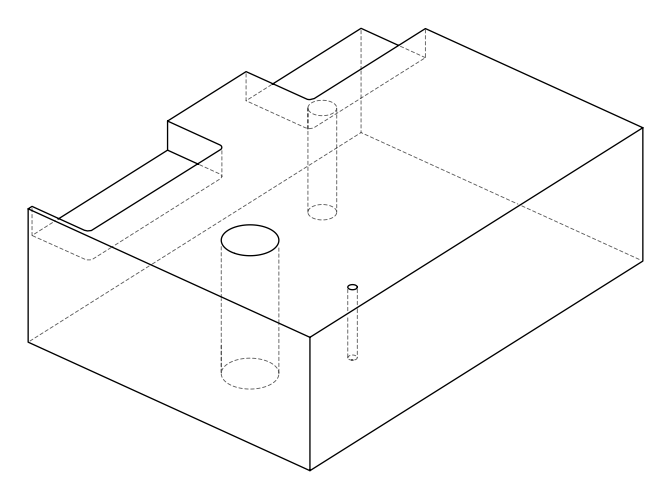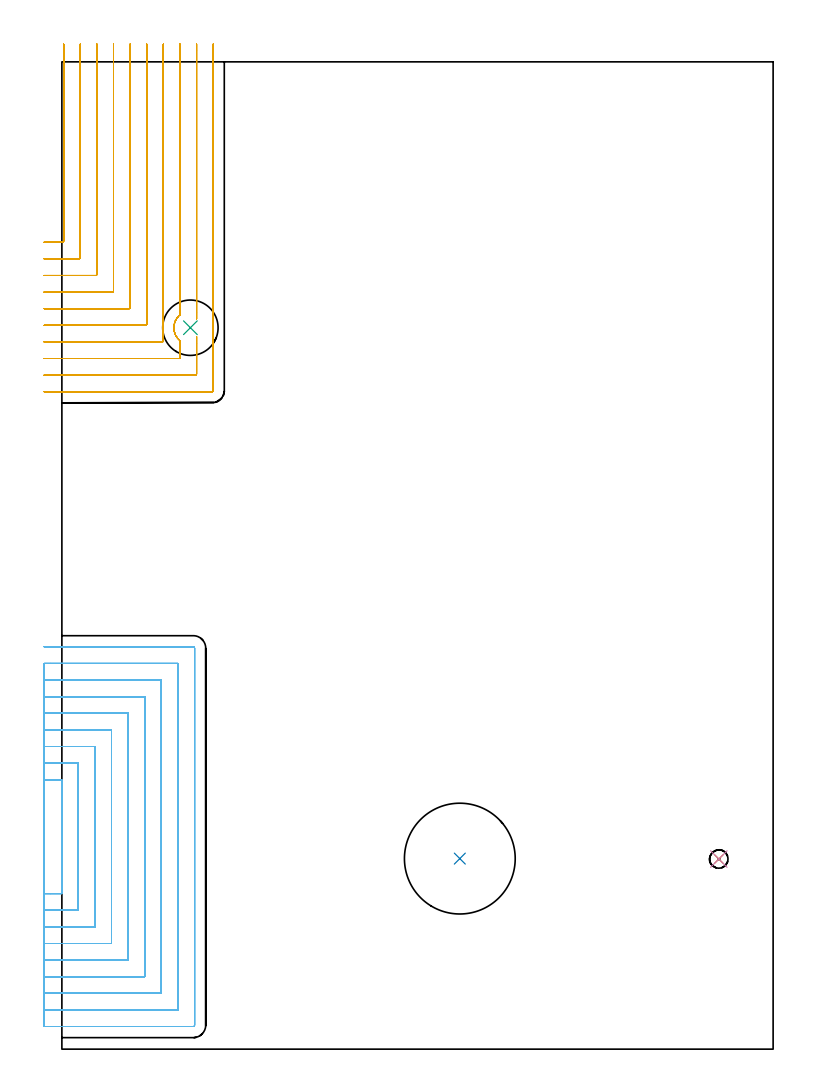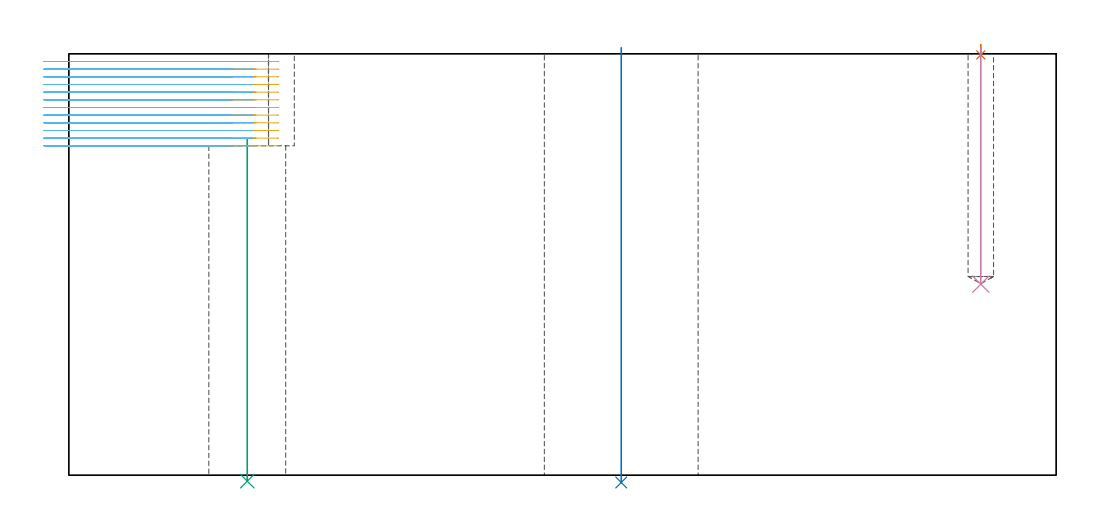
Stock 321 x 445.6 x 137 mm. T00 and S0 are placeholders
(PLAN: 6 operations, 4 tool changes, 129.4 min)
(1 SPOT_DRILL | STEP1POCKET | NXT0321_9005460120000 | 0.03 min | 0 mm3)
(2 INDEXABLE_INSERT_DRILL_THROUGH_HOLE_FROM_SOLID | STEP1HOLE | NXT0302_038 | 0.57 min | 268895 mm3)
(3 INDEXABLE_INSERT_DRILL_THROUGH_HOLE_FROM_SOLID_1 | STEP1HOLE_1 | NXT0302_021 | 0.45 min | 67174 mm3)
(4 DRILL_BLIND_HOLE_INTO_CENTER | STEP1POCKET | UGT0301_478 | 0.31 min | 3932 mm3)
(5 MILL_CORNER_NOTCH_RECTANGULAR | CORNER_NOTCH_RECTANGULAR | NXT0201_013 | Follow Part, ap 2.5, ae 75% | 43.42 min | 322442 mm3)
(6 MILL_SLOT | SLOT_PARTIAL_RECTANGULAR | NXT0201_013 | Follow Part, ap 2.5, ae 75% | 84.62 min | 351655 mm3)
(TOOL NXT0321_9005460120000 | NC Spot Drill, 142deg, 12mm, Carbide, Uncoated | D12 PA142 FL30 Z2)
(TOOL NXT0302_038 | Index. Insert Drill 50mm [880-D5000L50-04] | D50 PA176 FL200 Z2)
(TOOL NXT0302_021 | Index. Insert Drill 25mm [880-D2500L25-05] | D25 PA176 FL125 Z2)
(TOOL UGT0301_478 | Carbide Drill 8.3 mm | D8.3 PA118 FL75 Z2)
(TOOL NXT0201_013 | ENDMILL 10mm | D10 FL30 Z4)
(OP 1 SPOT_DRILL)
G17 G21 G94 G90
T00 M6
G54
G17 G0 G90 X296.5 Y85.8 S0 M3
G43 Z147. H0
G94 G81 G98 Z136.643 F250. R140.
G80
M5
M2
(OP 2 INDEXABLE_INSERT_DRILL_THROUGH_HOLE_FROM_SOLID)
G17 G21 G94 G90
T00 M6
G54
G17 G0 G90 X179.6 Y86. S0 M3
G43 Z147. H1
G94 G81 G98 Z-2.373 F250. R139.
G80
M5
M2
(OP 3 INDEXABLE_INSERT_DRILL_THROUGH_HOLE_FROM_SOLID_1)
G17 G21 G94 G90
T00 M6
G54
G17 G0 G90 X58. Y325.6 S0 M3
G43 Z147. H1
G94 G81 G98 Z-1.937 F250. R109.1
G80
M5
M2
(OP 4 DRILL_BLIND_HOLE_INTO_CENTER)
G17 G21 G94 G90
T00 M6
G54
G17 G0 G90 X296.5 Y85.8 S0 M3
G43 Z147. H0
G94 G81 G98 Z62.1 F250. R139.
G80
M5
M2
(OP 5 MILL_CORNER_NOTCH_RECTANGULAR)
G17 G21 G94 G90
T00 M6
G54
G17 G0 G90 X-8. Y364.2 S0 M3
G43 Z147. H0
Z134.508
G94 G1 X-5. F250.
X0.306 F500.
G3 X0.8 Y364.694 R0.5
G1 Y450.6
Y453.6 F250.
G0 Z147.
X-8. Y356.7
Z134.508
G1 X-5.
X7.805 F500.
G3 X8.3 Y357.195 R0.5
G1 Y450.6
Y453.6 F250.
G0 Z147.
X-8. Y349.2
Z134.508
G1 X-5.
X15.305 F500.
G3 X15.8 Y349.695 R0.5
G1 Y450.6
Y453.6 F250.
G0 Z147.
X-8. Y341.7
Z134.508
G1 X-5.
X22.805 F500.
G3 X23.3 Y342.195 R0.5
G1 Y450.6
Y453.6 F250.
G0 Z147.
X-8. Y334.2
Z134.508
G1 X-5.
X30.305 F500.
G3 X30.8 Y334.695 R0.5
G1 Y450.6
Y453.6 F250.
G0 Z147.
X-8. Y326.7
Z134.508
G1 X-5.
X37.804 F500.
G3 X38.3 Y327.196 R0.5
G1 Y450.6
Y453.6 F250.
G0 Z147.
X-8. Y319.2
Z134.508
G1 X-5.
X45.304 F500.
G3 X45.8 Y319.696 R0.5
G1 Y450.6
Y453.6 F250.
G0 Z147.
X-8. Y311.7
Z134.508
G1 X-5.
X52.804 F500.
G3 X53.3 Y312.196 R0.5
G1 Y319.768
G2 X50.712 Y323.845 R7.556
X52.588 Y330.785 R7.501
G1 X53.123 Y331.292
G2 X53.3 Y331.439 R7.501
G1 Y450.6
Y453.6 F250.
G0 Z147.
X-8. Y304.2
Z134.508
G1 X-5.
X60.304 F500.
G3 X60.8 Y304.696 R0.5
G1 Y318.648
Y321.648 F250.
G0 Z147.
Y329.551
Z134.508
G1 Y332.551
Y450.6 F500.
Y453.6 F250.
G0 Z147.
X-8. Y296.7
Z134.508
G1 X-5.
X67.8 F500.
G3 X68.3 Y297.2 R0.5
G1 Y450.6
Y453.6 F250.
G0 Z147.
X-8. Y364.2
Z132.017
G1 X-5.
X0.306 F500.
G3 X0.8 Y364.694 R0.5
G1 Y450.6
Y453.6 F250.
G0 Z147.
X-8. Y356.7
Z132.017
G1 X-5.
X7.805 F500.
G3 X8.3 Y357.195 R0.5
G1 Y450.6
Y453.6 F250.
G0 Z147.
X-8. Y349.2
Z132.017
G1 X-5.
X15.305 F500.
G3 X15.8 Y349.695 R0.5
G1 Y450.6
Y453.6 F250.
G0 Z147.
X-8. Y341.7
Z132.017
G1 X-5.
X22.805 F500.
G3 X23.3 Y342.195 R0.5
G1 Y450.6
Y453.6 F250.
G0 Z147.
X-8. Y334.2
Z132.017
G1 X-5.
X30.305 F500.
G3 X30.8 Y334.695 R0.5
G1 Y450.6
Y453.6 F250.
G0 Z147.
X-8. Y326.7
Z132.017
G1 X-5.
X37.804 F500.
G3 X38.3 Y327.196 R0.5
G1 Y450.6
Y453.6 F250.
G0 Z147.
X-8. Y319.2
Z132.017
G1 X-5.
X45.304 F500.
G3 X45.8 Y319.696 R0.5
G1 Y450.6
Y453.6 F250.
G0 Z147.
X-8. Y311.7
Z132.017
G1 X-5.
X52.804 F500.
G3 X53.3 Y312.196 R0.5
G1 Y319.768
G2 X50.712 Y323.845 R7.556
X52.588 Y330.785 R7.501
G1 X53.123 Y331.292
G2 X53.3 Y331.439 R7.501
G1 Y450.6
Y453.6 F250.
G0 Z147.
X-8. Y304.2
Z132.017
G1 X-5.
X60.304 F500.
G3 X60.8 Y304.696 R0.5
G1 Y318.648
Y321.648 F250.
G0 Z147.
Y329.551
Z132.017
G1 Y332.551
Y450.6 F500.
Y453.6 F250.
G0 Z147.
X-8. Y296.7
Z132.017
G1 X-5.
X67.8 F500.
G3 X68.3 Y297.2 R0.5
G1 Y450.6
Y453.6 F250.
G0 Z147.
X-8. Y364.2
Z129.525
G1 X-5.
X0.306 F500.
G3 X0.8 Y364.694 R0.5
G1 Y450.6
Y453.6 F250.
G0 Z147.
X-8. Y356.7
Z129.525
G1 X-5.
X7.805 F500.
G3 X8.3 Y357.195 R0.5
G1 Y450.6
Y453.6 F250.
G0 Z147.
X-8. Y349.2
Z129.525
G1 X-5.
X15.305 F500.
G3 X15.8 Y349.695 R0.5
G1 Y450.6
Y453.6 F250.
G0 Z147.
X-8. Y341.7
Z129.525
G1 X-5.
X22.805 F500.
G3 X23.3 Y342.195 R0.5
G1 Y450.6
Y453.6 F250.
G0 Z147.
X-8. Y334.2
Z129.525
G1 X-5.
X30.305 F500.
G3 X30.8 Y334.695 R0.5
G1 Y450.6
Y453.6 F250.
G0 Z147.
X-8. Y326.7
Z129.525
G1 X-5.
X37.804 F500.
G3 X38.3 Y327.196 R0.5
G1 Y450.6
Y453.6 F250.
G0 Z147.
X-8. Y319.2
Z129.525
G1 X-5.
X45.304 F500.
G3 X45.8 Y319.696 R0.5
G1 Y450.6
Y453.6 F250.
G0 Z147.
X-8. Y311.7
Z129.525
G1 X-5.
X52.804 F500.
G3 X53.3 Y312.196 R0.5
G1 Y319.768
G2 X50.712 Y323.845 R7.556
X52.583 Y330.781 R7.493
G1 X53.148 Y331.315
X53.3 Y331.44
Y450.6
Y453.6 F250.
G0 Z147.
X-8. Y304.2
Z129.525
G1 X-5.
X60.304 F500.
G3 X60.8 Y304.696 R0.5
G1 Y318.648
Y321.648 F250.
G0 Z147.
Y329.551
Z129.525
G1 Y332.551
Y450.6 F500.
Y453.6 F250.
G0 Z147.
X-8. Y296.7
Z129.525
G1 X-5.
X67.8 F500.
G3 X68.3 Y297.2 R0.5
G1 Y450.6
Y453.6 F250.
G0 Z147.
X-8. Y364.2
Z127.033
G1 X-5.
X0.306 F500.
G3 X0.8 Y364.694 R0.5
G1 Y450.6
Y453.6 F250.
G0 Z147.
X-8. Y356.7
Z127.033
G1 X-5.
X7.805 F500.
G3 X8.3 Y357.195 R0.5
G1 Y450.6
Y453.6 F250.
G0 Z147.
X-8. Y349.2
Z127.033
G1 X-5.
X15.305 F500.
G3 X15.8 Y349.695 R0.5
G1 Y450.6
Y453.6 F250.
G0 Z147.
X-8. Y341.7
Z127.033
G1 X-5.
X22.805 F500.
G3 X23.3 Y342.195 R0.5
G1 Y450.6
Y453.6 F250.
G0 Z147.
X-8. Y334.2
Z127.033
G1 X-5.
X30.305 F500.
G3 X30.8 Y334.695 R0.5
G1 Y450.6
Y453.6 F250.
G0 Z147.
X-8. Y326.7
Z127.033
G1 X-5.
X37.804 F500.
G3 X38.3 Y327.196 R0.5
G1 Y450.6
Y453.6 F250.
G0 Z147.
X-8. Y319.2
Z127.033
G1 X-5.
X45.304 F500.
G3 X45.8 Y319.696 R0.5
G1 Y450.6
Y453.6 F250.
G0 Z147.
X-8. Y311.7
Z127.033
G1 X-5.
X52.804 F500.
G3 X53.3 Y312.196 R0.5
G1 Y319.768
G2 X50.606 Y324.366 R7.552
X51.525 Y329.377 R7.493
X52.584 Y330.781 R7.492
G1 X53.151 Y331.318
X53.3 Y331.44
Y450.6
Y453.6 F250.
G0 Z147.
X-8. Y304.2
Z127.033
G1 X-5.
X60.304 F500.
G3 X60.8 Y304.696 R0.5
G1 Y318.648
Y321.648 F250.
G0 Z147.
Y329.551
Z127.033
G1 Y332.551
Y450.6 F500.
Y453.6 F250.
G0 Z147.
X-8. Y296.7
Z127.033
G1 X-5.
X67.8 F500.
G3 X68.3 Y297.2 R0.5
G1 Y450.6
Y453.6 F250.
G0 Z147.
X-8. Y364.2
Z124.542
G1 X-5.
X0.306 F500.
G3 X0.8 Y364.694 R0.5
G1 Y450.6
Y453.6 F250.
G0 Z147.
X-8. Y356.7
Z124.542
G1 X-5.
X7.805 F500.
G3 X8.3 Y357.195 R0.5
G1 Y450.6
Y453.6 F250.
G0 Z147.
X-8. Y349.2
Z124.542
G1 X-5.
X15.305 F500.
G3 X15.8 Y349.695 R0.5
G1 Y450.6
Y453.6 F250.
G0 Z147.
X-8. Y341.7
Z124.542
G1 X-5.
X22.805 F500.
G3 X23.3 Y342.195 R0.5
G1 Y450.6
Y453.6 F250.
G0 Z147.
X-8. Y334.2
Z124.542
G1 X-5.
X30.305 F500.
G3 X30.8 Y334.695 R0.5
G1 Y450.6
Y453.6 F250.
G0 Z147.
X-8. Y326.7
Z124.542
G1 X-5.
X37.804 F500.
G3 X38.3 Y327.196 R0.5
G1 Y450.6
Y453.6 F250.
G0 Z147.
X-8. Y319.2
Z124.542
G1 X-5.
X45.304 F500.
G3 X45.8 Y319.696 R0.5
G1 Y450.6
Y453.6 F250.
G0 Z147.
X-8. Y311.7
Z124.542
G1 X-5.
X52.804 F500.
G3 X53.3 Y312.196 R0.5
G1 Y319.768
G2 X50.618 Y324.297 R7.552
X52.586 Y330.783 R7.501
G1 X53.13 Y331.298
G2 X53.3 Y331.439 R7.501
G1 Y450.6
Y453.6 F250.
G0 Z147.
X-8. Y304.2
Z124.542
G1 X-5.
X60.304 F500.
G3 X60.8 Y304.696 R0.5
G1 Y318.648
Y321.648 F250.
G0 Z147.
Y329.551
Z124.542
G1 Y332.551
Y450.6 F500.
Y453.6 F250.
G0 Z147.
X-8. Y296.7
Z124.542
G1 X-5.
X67.8 F500.
G3 X68.3 Y297.2 R0.5
G1 Y450.6
Y453.6 F250.
G0 Z147.
X-8. Y364.2
Z122.05
G1 X-5.
X0.306 F500.
G3 X0.8 Y364.694 R0.5
G1 Y450.6
Y453.6 F250.
G0 Z147.
X-8. Y356.7
Z122.05
G1 X-5.
X7.805 F500.
G3 X8.3 Y357.195 R0.5
G1 Y450.6
Y453.6 F250.
G0 Z147.
X-8. Y349.2
Z122.05
G1 X-5.
X15.305 F500.
G3 X15.8 Y349.695 R0.5
G1 Y450.6
Y453.6 F250.
G0 Z147.
X-8. Y341.7
Z122.05
G1 X-5.
X22.805 F500.
G3 X23.3 Y342.195 R0.5
G1 Y450.6
Y453.6 F250.
G0 Z147.
X-8. Y334.2
Z122.05
G1 X-5.
X30.305 F500.
G3 X30.8 Y334.695 R0.5
G1 Y450.6
Y453.6 F250.
G0 Z147.
X-8. Y326.7
Z122.05
G1 X-5.
X37.804 F500.
G3 X38.3 Y327.196 R0.5
G1 Y450.6
Y453.6 F250.
G0 Z147.
X-8. Y319.2
Z122.05
G1 X-5.
X45.304 F500.
G3 X45.8 Y319.696 R0.5
G1 Y450.6
Y453.6 F250.
G0 Z147.
X-8. Y311.7
Z122.05
G1 X-5.
X52.804 F500.
G3 X53.3 Y312.196 R0.5
G1 Y319.768
G2 X50.712 Y323.845 R7.556
X52.587 Y330.784 R7.501
G1 X53.124 Y331.292
G2 X53.3 Y331.439 R7.501
G1 Y450.6
Y453.6 F250.
G0 Z147.
X-8. Y304.2
Z122.05
G1 X-5.
X60.304 F500.
G3 X60.8 Y304.696 R0.5
G1 Y318.648
Y321.648 F250.
G0 Z147.
Y329.551
Z122.05
G1 Y332.551
Y450.6 F500.
Y453.6 F250.
G0 Z147.
X-8. Y296.7
Z122.05
G1 X-5.
X67.8 F500.
G3 X68.3 Y297.2 R0.5
G1 Y450.6
Y453.6 F250.
G0 Z147.
X-8. Y364.2
Z119.558
G1 X-5.
X0.306 F500.
G3 X0.8 Y364.694 R0.5
G1 Y450.6
Y453.6 F250.
G0 Z147.
X-8. Y356.7
Z119.558
G1 X-5.
X7.805 F500.
G3 X8.3 Y357.195 R0.5
G1 Y450.6
Y453.6 F250.
G0 Z147.
X-8. Y349.2
Z119.558
G1 X-5.
X15.305 F500.
G3 X15.8 Y349.695 R0.5
G1 Y450.6
Y453.6 F250.
G0 Z147.
X-8. Y341.7
Z119.558
G1 X-5.
X22.805 F500.
G3 X23.3 Y342.195 R0.5
G1 Y450.6
Y453.6 F250.
G0 Z147.
X-8. Y334.2
Z119.558
G1 X-5.
X30.305 F500.
G3 X30.8 Y334.695 R0.5
G1 Y450.6
Y453.6 F250.
G0 Z147.
X-8. Y326.7
Z119.558
G1 X-5.
X37.804 F500.
G3 X38.3 Y327.196 R0.5
G1 Y450.6
Y453.6 F250.
G0 Z147.
X-8. Y319.2
Z119.558
G1 X-5.
X45.304 F500.
G3 X45.8 Y319.696 R0.5
G1 Y450.6
Y453.6 F250.
G0 Z147.
X-8. Y311.7
Z119.558
G1 X-5.
X52.804 F500.
G3 X53.3 Y312.196 R0.5
G1 Y319.768
G2 X50.712 Y323.845 R7.556
X52.583 Y330.781 R7.492
G1 X53.148 Y331.315
X53.3 Y331.441
Y450.6
Y453.6 F250.
G0 Z147.
X-8. Y304.2
Z119.558
G1 X-5.
X60.304 F500.
G3 X60.8 Y304.696 R0.5
G1 Y318.648
Y321.648 F250.
G0 Z147.
Y329.553
Z119.558
G1 Y332.553
Y450.6 F500.
Y453.6 F250.
G0 Z147.
X-8. Y296.7
Z119.558
G1 X-5.
X67.8 F500.
G3 X68.3 Y297.2 R0.5
G1 Y450.6
Y453.6 F250.
G0 Z147.
X-8. Y364.2
Z117.067
G1 X-5.
X0.306 F500.
G3 X0.8 Y364.694 R0.5
G1 Y450.6
Y453.6 F250.
G0 Z147.
X-8. Y356.7
Z117.067
G1 X-5.
X7.805 F500.
G3 X8.3 Y357.195 R0.5
G1 Y450.6
Y453.6 F250.
G0 Z147.
X-8. Y349.2
Z117.067
G1 X-5.
X15.305 F500.
G3 X15.8 Y349.695 R0.5
G1 Y450.6
Y453.6 F250.
G0 Z147.
X-8. Y341.7
Z117.067
G1 X-5.
X22.805 F500.
G3 X23.3 Y342.195 R0.5
G1 Y450.6
Y453.6 F250.
G0 Z147.
X-8. Y334.2
Z117.067
G1 X-5.
X30.305 F500.
G3 X30.8 Y334.695 R0.5
G1 Y450.6
Y453.6 F250.
G0 Z147.
X-8. Y326.7
Z117.067
G1 X-5.
X37.804 F500.
G3 X38.3 Y327.196 R0.5
G1 Y450.6
Y453.6 F250.
G0 Z147.
X-8. Y319.2
Z117.067
G1 X-5.
X45.304 F500.
G3 X45.8 Y319.696 R0.5
G1 Y450.6
Y453.6 F250.
G0 Z147.
X-8. Y311.7
Z117.067
G1 X-5.
X52.804 F500.
G3 X53.3 Y312.196 R0.5
G1 Y319.768
G2 X50.712 Y323.845 R7.556
X52.583 Y330.781 R7.492
G1 X53.148 Y331.315
X53.3 Y331.441
Y450.6
Y453.6 F250.
G0 Z147.
X-8. Y304.2
Z117.067
G1 X-5.
X60.304 F500.
G3 X60.8 Y304.696 R0.5
G1 Y318.648
Y321.648 F250.
G0 Z147.
Y329.553
Z117.067
G1 Y332.553
Y450.6 F500.
Y453.6 F250.
G0 Z147.
X-8. Y296.7
Z117.067
G1 X-5.
X67.8 F500.
G3 X68.3 Y297.2 R0.5
G1 Y450.6
Y453.6 F250.
G0 Z147.
X-8. Y364.2
Z114.575
G1 X-5.
X0.306 F500.
G3 X0.8 Y364.694 R0.5
G1 Y450.6
Y453.6 F250.
G0 Z147.
X-8. Y356.7
Z114.575
G1 X-5.
X7.805 F500.
G3 X8.3 Y357.195 R0.5
G1 Y450.6
Y453.6 F250.
G0 Z147.
X-8. Y349.2
Z114.575
G1 X-5.
X15.305 F500.
G3 X15.8 Y349.695 R0.5
G1 Y450.6
Y453.6 F250.
G0 Z147.
X-8. Y341.7
Z114.575
G1 X-5.
X22.805 F500.
G3 X23.3 Y342.195 R0.5
G1 Y450.6
Y453.6 F250.
G0 Z147.
X-8. Y334.2
Z114.575
G1 X-5.
X30.305 F500.
G3 X30.8 Y334.695 R0.5
G1 Y450.6
Y453.6 F250.
G0 Z147.
X-8. Y326.7
Z114.575
G1 X-5.
X37.804 F500.
G3 X38.3 Y327.196 R0.5
G1 Y450.6
Y453.6 F250.
G0 Z147.
X-8. Y319.2
Z114.575
G1 X-5.
X45.304 F500.
G3 X45.8 Y319.696 R0.5
G1 Y450.6
Y453.6 F250.
G0 Z147.
X-8. Y311.7
Z114.575
G1 X-5.
X52.804 F500.
G3 X53.3 Y312.196 R0.5
G1 Y319.768
G2 X50.712 Y323.845 R7.556
X52.583 Y330.781 R7.492
G1 X53.148 Y331.315
X53.3 Y331.44
Y450.6
Y453.6 F250.
G0 Z147.
X-8. Y304.2
Z114.575
G1 X-5.
X60.304 F500.
G3 X60.8 Y304.696 R0.5
G1 Y318.648
Y321.648 F250.
G0 Z147.
Y329.551
Z114.575
G1 Y332.551
Y450.6 F500.
Y453.6 F250.
G0 Z147.
X-8. Y296.7
Z114.575
G1 X-5.
X67.8 F500.
G3 X68.3 Y297.2 R0.5
G1 Y450.6
Y453.6 F250.
G0 Z147.
X-8. Y364.2
Z112.083
G1 X-5.
X0.306 F500.
G3 X0.8 Y364.694 R0.5
G1 Y450.6
Y453.6 F250.
G0 Z147.
X-8. Y356.7
Z112.083
G1 X-5.
X7.805 F500.
G3 X8.3 Y357.195 R0.5
G1 Y450.6
Y453.6 F250.
G0 Z147.
X-8. Y349.2
Z112.083
G1 X-5.
X15.305 F500.
G3 X15.8 Y349.695 R0.5
G1 Y450.6
Y453.6 F250.
G0 Z147.
X-8. Y341.7
Z112.083
G1 X-5.
X22.805 F500.
G3 X23.3 Y342.195 R0.5
G1 Y450.6
Y453.6 F250.
G0 Z147.
X-8. Y334.2
Z112.083
G1 X-5.
X30.305 F500.
G3 X30.8 Y334.695 R0.5
G1 Y450.6
Y453.6 F250.
G0 Z147.
X-8. Y326.7
Z112.083
G1 X-5.
X37.804 F500.
G3 X38.3 Y327.196 R0.5
G1 Y450.6
Y453.6 F250.
G0 Z147.
X-8. Y319.2
Z112.083
G1 X-5.
X45.304 F500.
G3 X45.8 Y319.696 R0.5
G1 Y450.6
Y453.6 F250.
G0 Z147.
X-8. Y311.7
Z112.083
G1 X-5.
X52.804 F500.
G3 X53.3 Y312.196 R0.5
G1 Y319.768
G2 X50.712 Y323.845 R7.556
X50.977 Y328.221 R7.492
X52.584 Y330.781 R7.491
G1 X53.153 Y331.319
X53.237 Y331.389
X53.3 Y331.44
Y450.6
Y453.6 F250.
G0 Z147.
X-8. Y304.2
Z112.083
G1 X-5.
X60.304 F500.
G3 X60.8 Y304.696 R0.5
G1 Y318.648
Y321.648 F250.
G0 Z147.
Y329.551
Z112.083
G1 Y332.551
Y450.6 F500.
Y453.6 F250.
G0 Z147.
X-8. Y296.7
Z112.083
G1 X-5.
X67.8 F500.
G3 X68.3 Y297.2 R0.5
G1 Y450.6
Y453.6 F250.
G0 Z147.
X-8. Y364.2
Z109.592
G1 X-5.
X0.306 F500.
G3 X0.8 Y364.694 R0.5
G1 Y450.6
Y453.6 F250.
G0 Z147.
X-8. Y356.7
Z109.592
G1 X-5.
X7.805 F500.
G3 X8.3 Y357.195 R0.5
G1 Y450.6
Y453.6 F250.
G0 Z147.
X-8. Y349.2
Z109.592
G1 X-5.
X15.305 F500.
G3 X15.8 Y349.695 R0.5
G1 Y450.6
Y453.6 F250.
G0 Z147.
X-8. Y341.7
Z109.592
G1 X-5.
X22.805 F500.
G3 X23.3 Y342.195 R0.5
G1 Y450.6
Y453.6 F250.
G0 Z147.
X-8. Y334.2
Z109.592
G1 X-5.
X30.305 F500.
G3 X30.8 Y334.695 R0.5
G1 Y450.6
Y453.6 F250.
G0 Z147.
X-8. Y326.7
Z109.592
G1 X-5.
X37.804 F500.
G3 X38.3 Y327.196 R0.5
G1 Y450.6
Y453.6 F250.
G0 Z147.
X-8. Y319.2
Z109.592
G1 X-5.
X45.304 F500.
G3 X45.8 Y319.696 R0.5
G1 Y450.6
Y453.6 F250.
G0 Z147.
X-8. Y311.7
Z109.592
G1 X-5.
X52.804 F500.
G3 X53.3 Y312.196 R0.5
G1 Y319.768
G2 X50.712 Y323.845 R7.556
X52.586 Y330.783 R7.501
G1 X53.134 Y331.301
G2 X53.3 Y331.439 R7.501
G1 Y450.6
Y453.6 F250.
G0 Z147.
X-8. Y304.2
Z109.592
G1 X-5.
X60.304 F500.
G3 X60.8 Y304.696 R0.5
G1 Y318.648
Y321.648 F250.
G0 Z147.
Y329.551
Z109.592
G1 Y332.551
Y450.6 F500.
Y453.6 F250.
G0 Z147.
X-8. Y296.7
Z109.592
G1 X-5.
X67.8 F500.
G3 X68.3 Y297.2 R0.5
G1 Y450.6
Y453.6 F250.
G0 Z147.
X-8. Y364.2
Z107.1
G1 X-5.
X0.306 F500.
G3 X0.8 Y364.694 R0.5
G1 Y450.6
Y453.6 F250.
G0 Z147.
X-8. Y356.7
Z107.1
G1 X-5.
X7.805 F500.
G3 X8.3 Y357.195 R0.5
G1 Y450.6
Y453.6 F250.
G0 Z147.
X-8. Y349.2
Z107.1
G1 X-5.
X15.305 F500.
G3 X15.8 Y349.695 R0.5
G1 Y450.6
Y453.6 F250.
G0 Z147.
X-8. Y341.7
Z107.1
G1 X-5.
X22.805 F500.
G3 X23.3 Y342.195 R0.5
G1 Y450.6
Y453.6 F250.
G0 Z147.
X-8. Y334.2
Z107.1
G1 X-5.
X30.305 F500.
G3 X30.8 Y334.695 R0.5
G1 Y450.6
Y453.6 F250.
G0 Z147.
X-8. Y326.7
Z107.1
G1 X-5.
X37.804 F500.
G3 X38.3 Y327.196 R0.5
G1 Y450.6
Y453.6 F250.
G0 Z147.
X-8. Y319.2
Z107.1
G1 X-5.
X45.304 F500.
G3 X45.8 Y319.696 R0.5
G1 Y450.6
Y453.6 F250.
G0 Z147.
X-8. Y311.7
Z107.1
G1 X-5.
X52.804 F500.
G3 X53.3 Y312.196 R0.5
G1 Y319.768
G2 X50.712 Y323.845 R7.556
X52.588 Y330.785 R7.501
G1 X53.123 Y331.292
G2 X53.3 Y331.439 R7.501
G1 Y450.6
Y453.6 F250.
G0 Z147.
X-8. Y304.2
Z107.1
G1 X-5.
X60.304 F500.
G3 X60.8 Y304.696 R0.5
G1 Y318.648
Y321.648 F250.
G0 Z147.
Y329.551
Z107.1
G1 Y332.551
Y450.6 F500.
Y453.6 F250.
G0 Z147.
X-8. Y296.7
Z107.1
G1 X-5.
X67.8 F500.
G3 X68.3 Y297.2 R0.5
G1 Y450.6
Y453.6 F250.
G0 Z147.
M5
M2
(OP 6 MILL_SLOT)
G17 G21 G94 G90
T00 M6
G54
G17 G0 G90 X-8. Y70.2 S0 M3
G43 Z147. H0
Z134.508
G94 G1 X-5. F250.
X-0.1 F500.
Y121.6
X-5.
X-8. F250.
Y62.7
X-5.
X7.4 F500.
Y129.1
X-5.
X-8. F250.
Y55.2
X-5.
X14.9 F500.
Y136.6
X-5.
X-8. F250.
Y47.7
X-5.
X22.4 F500.
Y144.1
X-5.
X-8. F250.
Y40.2
X-5.
X29.9 F500.
Y151.6
X-5.
X-8. F250.
Y32.7
X-5.
X37.4 F500.
Y159.1
X-5.
X-8. F250.
Y25.2
X-5.
X44.9 F500.
Y166.6
X-5.
X-8. F250.
Y17.7
X-5.
X52.4 F500.
Y174.1
X-5.
X-8. F250.
Y10.2
X-5.
X59.3 F500.
G3 X59.9 Y10.8 R0.6
G1 Y181.
G3 X59.3 Y181.6 R0.6
G1 X-5.
X-8. F250.
G0 Y70.2 Z132.017
G1 X-5.
X-0.1 F500.
Y121.6
X-5.
X-8. F250.
Y62.7
X-5.
X7.4 F500.
Y129.1
X-5.
X-8. F250.
Y55.2
X-5.
X14.9 F500.
Y136.6
X-5.
X-8. F250.
Y47.7
X-5.
X22.4 F500.
Y144.1
X-5.
X-8. F250.
Y40.2
X-5.
X29.9 F500.
Y151.6
X-5.
X-8. F250.
Y32.7
X-5.
X37.4 F500.
Y159.1
X-5.
X-8. F250.
Y25.2
X-5.
X44.9 F500.
Y166.6
X-5.
X-8. F250.
Y17.7
X-5.
X52.4 F500.
Y174.1
X-5.
X-8. F250.
Y10.2
X-5.
X59.3 F500.
G3 X59.9 Y10.8 R0.6
G1 Y181.
G3 X59.3 Y181.6 R0.6
G1 X-5.
X-8. F250.
G0 Y70.2 Z129.525
G1 X-5.
X-0.1 F500.
Y121.6
X-5.
X-8. F250.
Y62.7
X-5.
X7.4 F500.
Y129.1
X-5.
X-8. F250.
Y55.2
X-5.
X14.9 F500.
Y136.6
X-5.
X-8. F250.
Y47.7
X-5.
X22.4 F500.
Y144.1
X-5.
X-8. F250.
Y40.2
X-5.
X29.9 F500.
Y151.6
X-5.
X-8. F250.
Y32.7
X-5.
X37.4 F500.
Y159.1
X-5.
X-8. F250.
Y25.2
X-5.
X44.9 F500.
Y166.6
X-5.
X-8. F250.
Y17.7
X-5.
X52.4 F500.
Y174.1
X-5.
X-8. F250.
Y10.2
X-5.
X59.3 F500.
G3 X59.9 Y10.8 R0.6
G1 Y181.
G3 X59.3 Y181.6 R0.6
G1 X-5.
X-8. F250.
G0 Y70.2 Z127.033
G1 X-5.
X-0.1 F500.
Y121.6
X-5.
X-8. F250.
Y62.7
X-5.
X7.4 F500.
Y129.1
X-5.
X-8. F250.
Y55.2
X-5.
X14.9 F500.
Y136.6
X-5.
X-8. F250.
Y47.7
X-5.
X22.4 F500.
Y144.1
X-5.
X-8. F250.
Y40.2
X-5.
X29.9 F500.
Y151.6
X-5.
X-8. F250.
Y32.7
X-5.
X37.4 F500.
Y159.1
X-5.
X-8. F250.
Y25.2
X-5.
X44.9 F500.
Y166.6
X-5.
X-8. F250.
Y17.7
X-5.
X52.4 F500.
Y174.1
X-5.
X-8. F250.
Y10.2
X-5.
X59.3 F500.
G3 X59.9 Y10.8 R0.6
G1 Y181.
G3 X59.3 Y181.6 R0.6
G1 X-5.
X-8. F250.
G0 Y70.2 Z124.542
G1 X-5.
X-0.1 F500.
Y121.6
X-5.
X-8. F250.
Y62.7
X-5.
X7.4 F500.
Y129.1
X-5.
X-8. F250.
Y55.2
X-5.
X14.9 F500.
Y136.6
X-5.
X-8. F250.
Y47.7
X-5.
X22.4 F500.
Y144.1
X-5.
X-8. F250.
Y40.2
X-5.
X29.9 F500.
Y151.6
X-5.
X-8. F250.
Y32.7
X-5.
X37.4 F500.
Y159.1
X-5.
X-8. F250.
Y25.2
X-5.
X44.9 F500.
Y166.6
X-5.
X-8. F250.
Y17.7
X-5.
X52.4 F500.
Y174.1
X-5.
X-8. F250.
Y10.2
X-5.
X59.3 F500.
G3 X59.9 Y10.8 R0.6
G1 Y181.
G3 X59.3 Y181.6 R0.6
G1 X-5.
X-8. F250.
G0 Y70.2 Z122.05
G1 X-5.
X-0.1 F500.
Y121.6
X-5.
X-8. F250.
Y62.7
X-5.
X7.4 F500.
Y129.1
X-5.
X-8. F250.
Y55.2
X-5.
X14.9 F500.
Y136.6
X-5.
X-8. F250.
Y47.7
X-5.
X22.4 F500.
Y144.1
X-5.
X-8. F250.
Y40.2
X-5.
X29.9 F500.
Y151.6
X-5.
X-8. F250.
Y32.7
X-5.
X37.4 F500.
Y159.1
X-5.
X-8. F250.
Y25.2
X-5.
X44.9 F500.
Y166.6
X-5.
X-8. F250.
Y17.7
X-5.
X52.4 F500.
Y174.1
X-5.
X-8. F250.
Y10.2
X-5.
X59.3 F500.
G3 X59.9 Y10.8 R0.6
G1 Y181.
G3 X59.3 Y181.6 R0.6
G1 X-5.
X-8. F250.
G0 Y70.2 Z119.558
G1 X-5.
X-0.1 F500.
Y121.6
X-5.
X-8. F250.
Y62.7
X-5.
X7.4 F500.
Y129.1
X-5.
X-8. F250.
Y55.2
X-5.
X14.9 F500.
Y136.6
X-5.
X-8. F250.
Y47.7
X-5.
X22.4 F500.
Y144.1
X-5.
X-8. F250.
Y40.2
X-5.
X29.9 F500.
Y151.6
X-5.
X-8. F250.
Y32.7
X-5.
X37.4 F500.
Y159.1
X-5.
X-8. F250.
Y25.2
X-5.
X44.9 F500.
Y166.6
X-5.
X-8. F250.
Y17.7
X-5.
X52.4 F500.
Y174.1
X-5.
X-8. F250.
Y10.2
X-5.
X59.3 F500.
G3 X59.9 Y10.8 R0.6
G1 Y181.
G3 X59.3 Y181.6 R0.6
G1 X-5.
X-8. F250.
G0 Y70.2 Z117.067
G1 X-5.
X-0.1 F500.
Y121.6
X-5.
X-8. F250.
Y62.7
X-5.
X7.4 F500.
Y129.1
X-5.
X-8. F250.
Y55.2
X-5.
X14.9 F500.
Y136.6
X-5.
X-8. F250.
Y47.7
X-5.
X22.4 F500.
Y144.1
X-5.
X-8. F250.
Y40.2
X-5.
X29.9 F500.
Y151.6
X-5.
X-8. F250.
Y32.7
X-5.
X37.4 F500.
Y159.1
X-5.
X-8. F250.
Y25.2
X-5.
X44.9 F500.
Y166.6
X-5.
X-8. F250.
Y17.7
X-5.
X52.4 F500.
Y174.1
X-5.
X-8. F250.
Y10.2
X-5.
X59.3 F500.
G3 X59.9 Y10.8 R0.6
G1 Y181.
G3 X59.3 Y181.6 R0.6
G1 X-5.
X-8. F250.
G0 Y70.2 Z114.575
G1 X-5.
X-0.1 F500.
Y121.6
X-5.
X-8. F250.
Y62.7
X-5.
X7.4 F500.
Y129.1
X-5.
X-8. F250.
Y55.2
X-5.
X14.9 F500.
Y136.6
X-5.
X-8. F250.
Y47.7
X-5.
X22.4 F500.
Y144.1
X-5.
X-8. F250.
Y40.2
X-5.
X29.9 F500.
Y151.6
X-5.
X-8. F250.
Y32.7
X-5.
X37.4 F500.
Y159.1
X-5.
X-8. F250.
Y25.2
X-5.
X44.9 F500.
Y166.6
X-5.
X-8. F250.
Y17.7
X-5.
X52.4 F500.
Y174.1
X-5.
X-8. F250.
Y10.2
X-5.
X59.3 F500.
G3 X59.9 Y10.8 R0.6
G1 Y181.
G3 X59.3 Y181.6 R0.6
G1 X-5.
X-8. F250.
G0 Y70.2 Z112.083
G1 X-5.
X-0.1 F500.
Y121.6
X-5.
X-8. F250.
Y62.7
X-5.
X7.4 F500.
Y129.1
X-5.
X-8. F250.
Y55.2
X-5.
X14.9 F500.
Y136.6
X-5.
X-8. F250.
Y47.7
X-5.
X22.4 F500.
Y144.1
X-5.
X-8. F250.
Y40.2
X-5.
X29.9 F500.
Y151.6
X-5.
X-8. F250.
Y32.7
X-5.
X37.4 F500.
Y159.1
X-5.
X-8. F250.
Y25.2
X-5.
X44.9 F500.
Y166.6
X-5.
X-8. F250.
Y17.7
X-5.
X52.4 F500.
Y174.1
X-5.
X-8. F250.
Y10.2
X-5.
X59.3 F500.
G3 X59.9 Y10.8 R0.6
G1 Y181.
G3 X59.3 Y181.6 R0.6
G1 X-5.
X-8. F250.
G0 Y70.2 Z109.592
G1 X-5.
X-0.1 F500.
Y121.6
X-5.
X-8. F250.
Y62.7
X-5.
X7.4 F500.
Y129.1
X-5.
X-8. F250.
Y55.2
X-5.
X14.9 F500.
Y136.6
X-5.
X-8. F250.
Y47.7
X-5.
X22.4 F500.
Y144.1
X-5.
X-8. F250.
Y40.2
X-5.
X29.9 F500.
Y151.6
X-5.
X-8. F250.
Y32.7
X-5.
X37.4 F500.
Y159.1
X-5.
X-8. F250.
Y25.2
X-5.
X44.9 F500.
Y166.6
X-5.
X-8. F250.
Y17.7
X-5.
X52.4 F500.
Y174.1
X-5.
X-8. F250.
Y10.2
X-5.
X59.3 F500.
G3 X59.9 Y10.8 R0.6
G1 Y181.
G3 X59.3 Y181.6 R0.6
G1 X-5.
X-8. F250.
G0 Y70.2 Z107.1
G1 X-5.
X-0.1 F500.
Y121.6
X-5.
X-8. F250.
Y62.7
X-5.
X7.4 F500.
Y129.1
X-5.
X-8. F250.
Y55.2
X-5.
X14.9 F500.
Y136.6
X-5.
X-8. F250.
Y47.7
X-5.
X22.4 F500.
Y144.1
X-5.
X-8. F250.
Y40.2
X-5.
X29.9 F500.
Y151.6
X-5.
X-8. F250.
Y32.7
X-5.
X37.4 F500.
Y159.1
X-5.
X-8. F250.
Y25.2
X-5.
X44.9 F500.
Y166.6
X-5.
X-8. F250.
Y17.7
X-5.
X52.4 F500.
Y174.1
X-5.
X-8. F250.
Y10.2
X-5.
X59.3 F500.
G3 X59.9 Y10.8 R0.6
G1 Y181.
G3 X59.3 Y181.6 R0.6
G1 X-5.
X-8. F250.
G0 Z147.
M5
M2
